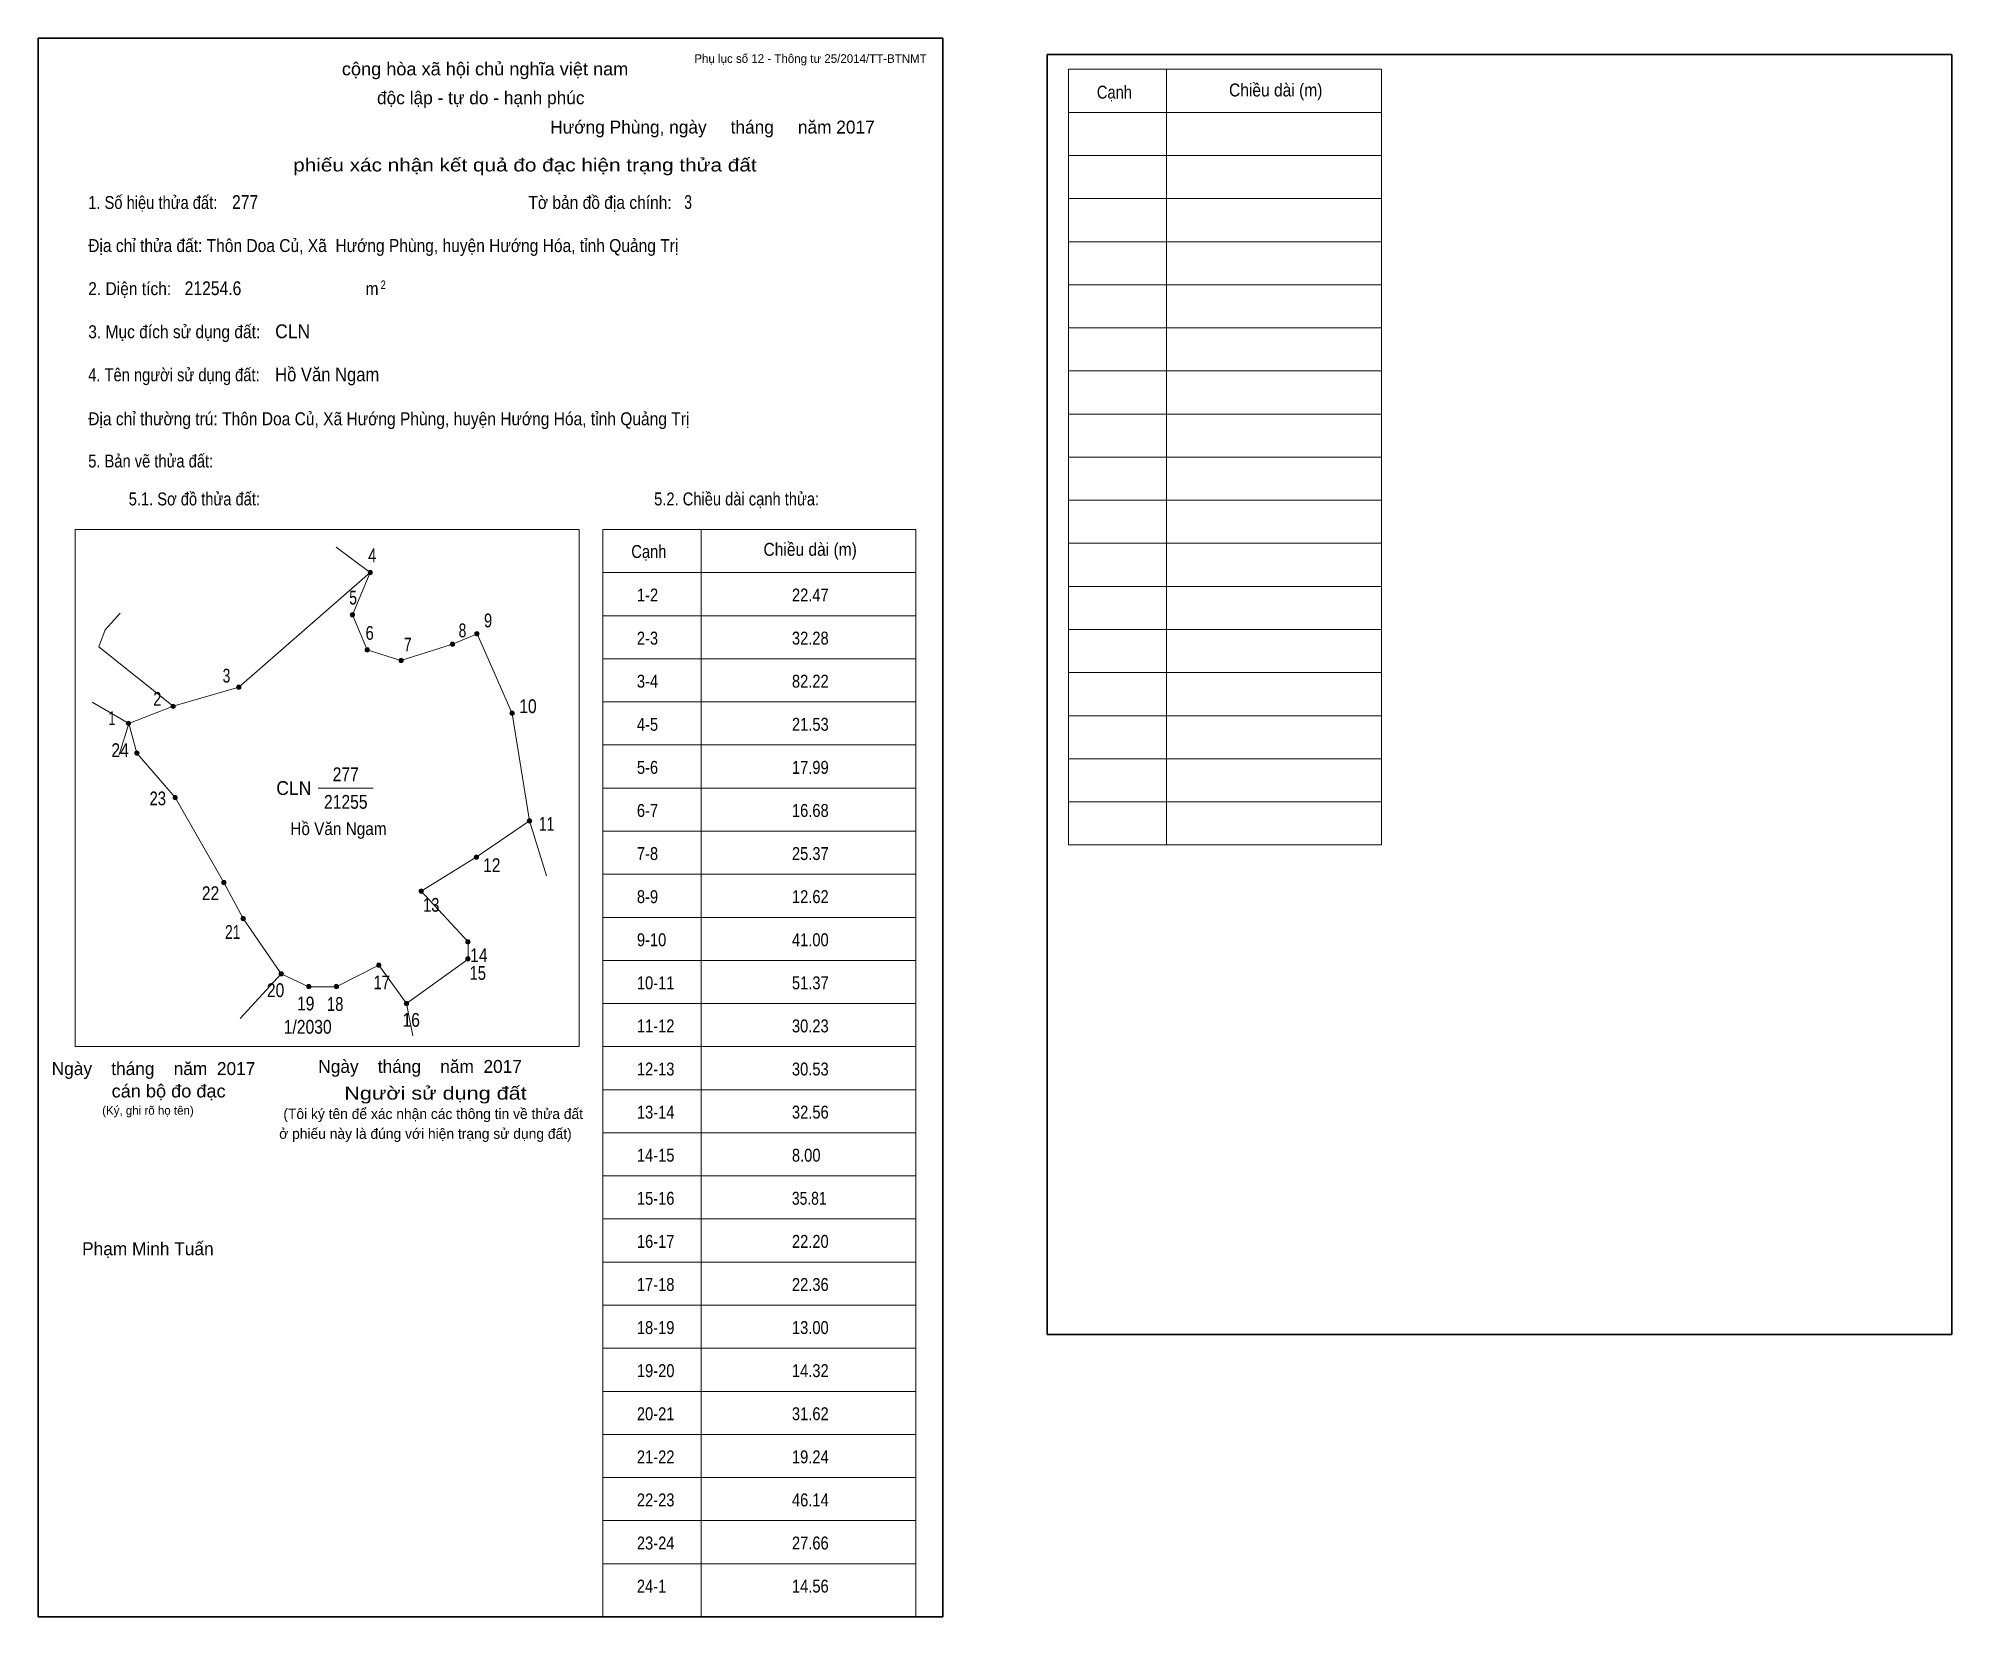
# Model space of a CAD drawing. Header units: centimetres. Extents: x 0 to 44.4, y -6.9 to 29.7.
import ezdxf
from ezdxf.enums import TextEntityAlignment as Align

# ---------------------------------------------------------------- set-up
doc = ezdxf.new("R2010")
doc.units = ezdxf.units.CM
doc.header["$LTSCALE"] = 0.12
for name, color, linetype in [('2', 7, 'Continuous'), ('30', 7, 'Continuous'), ('34', 7, 'Continuous')]:
    doc.layers.add(name, color=color, linetype=linetype)
for name, color, linetype, lineweight in [('32', 7, 'Continuous', 13), ('33', 7, 'Continuous', 13), ('6', 7, 'Continuous', 13), ('63', 7, 'Continuous', 13)]:
    doc.layers.add(name, color=color, linetype=linetype, lineweight=lineweight)

msp = doc.modelspace()

# ---------------------------------------------------------------- hatches: boundary and pattern name
at = {"layer": '32'}
for points in [[(7.7606, 17.3, 1), (7.6606, 17.3, 1)], [(7.3458, 16.3236, 1), (7.2458, 16.3236, 1)], [(7.6887, 15.5064, 1), (7.5887, 15.5064, 1)], [(9.665, 15.6369, 1), (9.565, 15.6369, 1)], [(10.2365, 15.8823, 1), (10.1365, 15.8823, 1)], [(8.4729, 15.2611, 1), (8.3729, 15.2611, 1)], [(4.7064, 14.6399, 1), (4.6064, 14.6399, 1)], [(3.1793, 14.1966, 1), (3.0793, 14.1966, 1)], [(2.1448, 13.8025, 1), (2.0448, 13.8025, 1)], [(11.0532, 14.035, 1), (10.9532, 14.035, 1)], [(2.3419, 13.1128, 1), (2.2419, 13.1128, 1)], [(3.2286, 12.0783, 1), (3.1286, 12.0783, 1)], [(11.4552, 11.5365, 1), (11.3552, 11.5365, 1)], [(10.2236, 10.699, 1), (10.1236, 10.699, 1)], [(4.3616, 10.1079, 1), (4.2616, 10.1079, 1)], [(8.9429, 9.9108, 1), (8.8429, 9.9108, 1)], [(4.8049, 9.2704, 1), (4.7049, 9.2704, 1)], [(10.0266, 8.7286, 1), (9.9266, 8.7286, 1)], [(5.6916, 7.9897, 1), (5.5916, 7.9897, 1)], [(7.9576, 8.1867, 1), (7.8576, 8.1867, 1)], [(10.0266, 8.3345, 1), (9.9266, 8.3345, 1)], [(6.332, 7.6941, 1), (6.232, 7.6941, 1)], [(6.9724, 7.6941, 1), (6.8724, 7.6941, 1)], [(8.598, 7.3, 1), (8.498, 7.3, 1)]]:
    msp.add_hatch(color=256, dxfattribs=at).paths.add_polyline_path(points)

# ---------------------------------------------------------------- linework, layer by layer
for centre in [(7.7106, 17.3), (7.2958, 16.3236), (7.6387, 15.5064), (9.615, 15.6369), (10.1865, 15.8823), (8.4229, 15.2611), (4.6564, 14.6399), (3.1293, 14.1966), (2.0948, 13.8025), (11.0032, 14.035), (2.2919, 13.1128), (3.1786, 12.0783), (11.4052, 11.5365), (10.1736, 10.699), (4.3116, 10.1079), (8.8929, 9.9108), (4.7549, 9.2704), (9.9766, 8.7286), (5.6416, 7.9897), (7.9076, 8.1867), (9.9766, 8.3345), (6.282, 7.6941), (6.9224, 7.6941), (8.548, 7.3)]:
    msp.add_circle(centre, 0.05, dxfattribs=at)
at = {"layer": '33'}
msp.add_line((6.5, 12.3), (7.78, 12.3), dxfattribs=at)
at = {"layer": '6'}
for p, q in [((7.71, 17.3), (6.92, 17.89)), ((2.1, 13.8), (1.88, 13.07)), ((2.1, 13.8), (3.13, 14.2)), ((5.64, 7.99), (4.76, 9.27)), ((8.55, 7.3), (7.91, 8.19)), ((4.69, 6.95), (5.64, 7.99)), ((8.55, 7.3), (8.7, 6.55))]:
    msp.add_line(p, q, dxfattribs=at)
for points in [[(3.13, 14.2), (4.66, 14.64), (7.71, 17.3), (7.3, 16.32)], [(3.13, 14.2), (1.41, 15.58), (1.55, 15.97), (1.9, 16.36)], [(11.41, 11.54), (11, 14.03), (10.19, 15.88), (9.62, 15.64), (8.42, 15.26), (7.64, 15.51), (7.3, 16.32)], [(2.1, 13.8), (1.93, 13.9), (1.25, 14.29)], [(2.1, 13.8), (2.29, 13.11), (3.18, 12.08), (4.31, 10.11), (4.76, 9.27)], [(11.8, 10.26), (11.41, 11.54), (10.17, 10.7)], [(8.55, 7.3), (9.98, 8.33), (9.98, 8.73), (8.89, 9.91), (10.17, 10.7)], [(5.64, 7.99), (6.28, 7.69), (6.92, 7.69), (7.91, 8.19)]]:
    msp.add_lwpolyline(points, dxfattribs=at)
at = {"layer": '63'}
for p, q in [((23.92, 28.98), (31.19, 28.98)), ((23.92, 10.98), (23.92, 28.98)), ((26.2, 10.98), (26.2, 28.98)), ((31.19, 10.98), (31.19, 28.98)), ((23.92, 27.98), (31.19, 27.98)), ((23.92, 26.98), (31.19, 26.98)), ((23.92, 25.98), (31.19, 25.98)), ((23.92, 24.98), (31.19, 24.98)), ((23.92, 23.98), (31.19, 23.98)), ((23.92, 22.98), (31.19, 22.98)), ((23.92, 21.98), (31.19, 21.98)), ((23.92, 20.98), (31.19, 20.98)), ((23.92, 19.98), (31.19, 19.98)), ((23.92, 18.98), (31.19, 18.98)), ((0.86, 18.3), (12.56, 18.3)), ((0.86, 6.3), (0.86, 18.3)), ((12.56, 6.3), (12.56, 18.3)), ((13.11, 18.3), (20.38, 18.3)), ((13.11, -6.93), (13.11, 18.3)), ((15.39, -6.93), (15.39, 18.3)), ((20.38, -6.93), (20.38, 18.3)), ((23.92, 17.98), (31.19, 17.98)), ((13.11, 17.3), (20.38, 17.3)), ((23.92, 16.98), (31.19, 16.98)), ((13.11, 16.3), (20.38, 16.3)), ((23.92, 15.98), (31.19, 15.98)), ((13.11, 15.3), (20.38, 15.3)), ((23.92, 14.98), (31.19, 14.98)), ((13.11, 14.3), (20.38, 14.3)), ((23.92, 13.98), (31.19, 13.98)), ((13.11, 13.3), (20.38, 13.3)), ((23.92, 12.98), (31.19, 12.98)), ((13.11, 12.3), (20.38, 12.3)), ((23.92, 11.98), (31.19, 11.98)), ((13.11, 11.3), (20.38, 11.3)), ((23.92, 10.98), (31.19, 10.98)), ((13.11, 10.3), (20.38, 10.3)), ((13.11, 9.3), (20.38, 9.3)), ((13.11, 8.3), (20.38, 8.3)), ((13.11, 7.3), (20.38, 7.3)), ((0.86, 6.3), (12.56, 6.3)), ((13.11, 6.3), (20.38, 6.3)), ((13.11, 5.3), (20.38, 5.3)), ((13.11, 4.3), (20.38, 4.3)), ((13.11, 3.3), (20.38, 3.3)), ((13.11, 2.3), (20.38, 2.3)), ((13.11, 1.3), (20.38, 1.3)), ((13.11, 0.3), (20.38, 0.3)), ((13.11, -0.7), (20.38, -0.7)), ((13.11, -1.7), (20.38, -1.7)), ((13.11, -2.7), (20.38, -2.7)), ((13.11, -3.7), (20.38, -3.7)), ((13.11, -4.7), (20.38, -4.7)), ((13.11, -5.7), (20.38, -5.7))]:
    msp.add_line(p, q, dxfattribs=at)
at = {"layer": '63', "lineweight": 35}
for points in [[(0, -6.93), (0, 29.7), (21, 29.7), (21, -6.93)], [(23.43, -0.38), (23.43, 29.32), (44.43, 29.32), (44.43, -0.38)]]:
    msp.add_lwpolyline(points, close=True, dxfattribs=at)

# ---------------------------------------------------------------- texts
at = {"layer": '2', "width": 0.9}
msp.add_text('Hồ Văn Ngam', height=0.2956, dxfattribs=at).set_placement((6.97, 11.21), align=Align.CENTER)
at = {"layer": '30'}
for s, height, width, p in [('1-2', 0.3, 0.85, (13.9, 16.63)), ('22.47', 0.3, 0.85, (17.5, 16.63)), ('2-3', 0.3, 0.85, (13.9, 15.63)), ('32.28', 0.3, 0.85, (17.5, 15.63)), ('3-4', 0.3, 0.85, (13.9, 14.63)), ('82.22', 0.3, 0.85, (17.5, 14.63)), ('4-5', 0.3, 0.85, (13.9, 13.63)), ('21.53', 0.3, 0.85, (17.5, 13.63)), ('5-6', 0.3, 0.85, (13.9, 12.63)), ('17.99', 0.3, 0.85, (17.5, 12.63)), ('6-7', 0.3, 0.85, (13.9, 11.63)), ('16.68', 0.3, 0.85, (17.5, 11.63)), ('7-8', 0.3, 0.85, (13.9, 10.63)), ('25.37', 0.3, 0.85, (17.5, 10.63)), ('8-9', 0.3, 0.85, (13.9, 9.63)), ('12.62', 0.3, 0.85, (17.5, 9.63)), ('9-10', 0.3, 0.85, (13.9, 8.63)), ('41.00', 0.3, 0.85, (17.5, 8.63)), ('10-11', 0.3, 0.85, (13.9, 7.63)), ('51.37', 0.3, 0.85, (17.5, 7.63)), ('1/2030', 0.32, 0.85, (5.7, 6.6)), ('11-12', 0.3, 0.85, (13.9, 6.63)), ('30.23', 0.3, 0.85, (17.5, 6.63)), ('12-13', 0.3, 0.85, (13.9, 5.63)), ('30.53', 0.3, 0.85, (17.5, 5.63)), ('13-14', 0.3, 0.85, (13.9, 4.63)), ('32.56', 0.3, 0.85, (17.5, 4.63)), ('14-15', 0.3, 0.85, (13.9, 3.63)), ('8.00', 0.3, 0.85, (17.5, 3.63)), ('15-16', 0.3, 0.85, (13.9, 2.63)), ('35.81', 0.3, 0.8, (17.5, 2.63)), ('16-17', 0.3, 0.85, (13.9, 1.63)), ('22.20', 0.3, 0.85, (17.5, 1.63)), ('17-18', 0.3, 0.85, (13.9, 0.63)), ('22.36', 0.3, 0.85, (17.5, 0.63)), ('18-19', 0.3, 0.85, (13.9, -0.37)), ('13.00', 0.3, 0.85, (17.5, -0.37)), ('19-20', 0.3, 0.85, (13.9, -1.37)), ('14.32', 0.3, 0.85, (17.5, -1.37)), ('20-21', 0.3, 0.85, (13.9, -2.37)), ('31.62', 0.3, 0.85, (17.5, -2.37)), ('21-22', 0.3, 0.85, (13.9, -3.37)), ('19.24', 0.3, 0.85, (17.5, -3.37)), ('22-23', 0.3, 0.85, (13.9, -4.37)), ('46.14', 0.3, 0.85, (17.5, -4.37)), ('23-24', 0.3, 0.85, (13.9, -5.37)), ('27.66', 0.3, 0.85, (17.5, -5.37)), ('24-1', 0.3, 0.85, (13.9, -6.37)), ('14.56', 0.3, 0.85, (17.5, -6.37))]:
    msp.add_text(s, height=height, dxfattribs=dict(at, width=width)).set_placement(p)
at = {"layer": '32'}
for s, width, p in [('4', 0.8, (7.755, 17.54)), ('5', 0.75, (7.31, 16.56)), ('6', 0.8, (7.695, 15.74)), ('8', 0.75, (9.85, 15.8)), ('9', 0.8, (10.445, 16.03)), ('7', 0.75, (8.58, 15.47)), ('3', 0.75, (4.37, 14.75)), ('2', 0.8, (2.765, 14.21)), ('10', 0.85, (11.37, 14.04)), ('1', 0.65, (1.71, 13.76)), ('24', 0.85, (1.9, 13.02)), ('23', 0.8, (2.775, 11.9)), ('11', 0.75, (11.805, 11.31)), ('12', 0.85, (10.53, 10.35)), ('22', 0.85, (4, 9.7)), ('13', 0.8, (9.125, 9.43)), ('21', 0.75, (4.515, 8.8)), ('14', 0.85, (10.23, 8.26)), ('15', 0.8, (10.205, 7.85)), ('20', 0.85, (5.51, 7.45)), ('17', 0.8, (7.975, 7.63)), ('19', 0.85, (6.21, 7.14)), ('18', 0.8, (6.895, 7.13)), ('16', 0.85, (8.66, 6.76))]:
    msp.add_text(s, height=0.32, dxfattribs=dict(at, width=width)).set_placement(p, align=Align.CENTER)
at = {"layer": '33', "width": 0.95}
msp.add_text('CLN', height=0.32, dxfattribs=at).set_placement((6.34, 12.14), align=Align.RIGHT)
at = {"layer": '33', "width": 0.85}
for s, p in [('277', (7.14, 12.46)), ('21255', (7.14, 11.82))]:
    msp.add_text(s, height=0.32, dxfattribs=at).set_placement(p, align=Align.CENTER)
at = {"layer": '34'}
for s, width, p in [('277', 0.85, (4.5, 25.74)), ('3', 0.75, (15, 25.74)), ('21254.6', 0.85, (3.4, 23.74)), ('CLN', 0.95, (5.5, 22.74)), ('Hồ Văn Ngam', 0.9, (5.5, 21.74))]:
    msp.add_text(s, height=0.32, dxfattribs=dict(at, width=width)).set_placement(p)
at = {"layer": '63'}
for s, height, p in [('Phụ lục số 12 - Thông tư 25/2014/TT-BTNMT', 0.2, (20.63, 29.13)), ('Ngày    tháng    năm  2017', 0.3, (5.04, 5.64)), ('Ngày    tháng    năm  2017', 0.3, (11.23, 5.69)), ('(Ký, ghi rõ họ tên)', 0.2, (3.61, 4.72))]:
    msp.add_text(s, height=height, dxfattribs=at).set_placement(p, align=Align.RIGHT)
at = {"layer": '63', "width": 1.05}
msp.add_text('cộng hòa xã hội chủ nghĩa việt nam', height=0.3, dxfattribs=at).set_placement((10.375, 28.84), align=Align.CENTER)
at = {"layer": '63'}
for s, height, p in [('độc lập - tự do - hạnh phúc', 0.3, (10.275, 28.17)), ('Hướng Phùng, ngày     tháng     năm 2017', 0.3, (15.655, 27.49)), ('(Tôi ký tên để xác nhận các thông tin về thửa đất ', 0.24, (9.215, 4.62)), ('ở phiếu này là đúng với hiện trạng sử dụng đất)', 0.24, (8.99, 4.16)), ('Phạm Minh Tuấn', 0.3, (2.545, 1.46))]:
    msp.add_text(s, height=height, dxfattribs=at).set_placement(p, align=Align.CENTER)
for s, height, width, p in [('Cạnh', 0.3, 0.85, (24.58, 28.3)), ('Chiều dài (m)', 0.3, 0.9, (27.65, 28.35)), ('1. Số hiệu thửa đất:', 0.3, 0.85, (1.16, 25.74)), ('Tờ bản đồ địa chính:', 0.3, 0.9, (11.38, 25.74)), ('Địa chỉ thửa đất: Thôn Doa Củ, Xã  Hướng Phùng, huyện Hướng Hóa, tỉnh Quảng Trị', 0.3, 0.9, (1.16, 24.74)), ('2. Diện tích:', 0.3, 0.9, (1.16, 23.74)), ('2', 0.2, 0.8, (7.95, 23.88)), ('m', 0.3, 0.9, (7.6, 23.74)), ('3. Mục đích sử dụng đất:', 0.3, 0.9, (1.16, 22.74)), ('4. Tên người sử dụng đất:', 0.3, 0.85, (1.16, 21.74)), ('Địa chỉ thường trú: Thôn Doa Củ, Xã Hướng Phùng, huyện Hướng Hóa, tỉnh Quảng Trị', 0.3, 0.9, (1.16, 20.72)), ('5. Bản vẽ thửa đất:', 0.3, 0.85, (1.16, 19.74)), ('5.1. Sơ đồ thửa đất:', 0.3, 0.85, (2.1, 18.86)), ('5.2. Chiều dài cạnh thửa:', 0.3, 0.85, (14.3, 18.86)), ('Cạnh', 0.3, 0.85, (13.77, 17.64)), ('Chiều dài (m)', 0.3, 0.9, (16.84, 17.69))]:
    msp.add_text(s, height=height, dxfattribs=dict(at, width=width)).set_placement(p)
for s, width, p in [('phiếu xác nhận kết quả đo đạc hiện trạng thửa đất', 1.2, (16.68, 26.61)), ('cán bộ đo đạc', 1.05, (4.35, 5.12)), ('Người sử dụng đất', 1.25, (11.34, 5.07))]:
    msp.add_text(s, height=0.3, dxfattribs=dict(at, width=width)).set_placement(p, align=Align.RIGHT)

doc.saveas('drawing.dxf')
